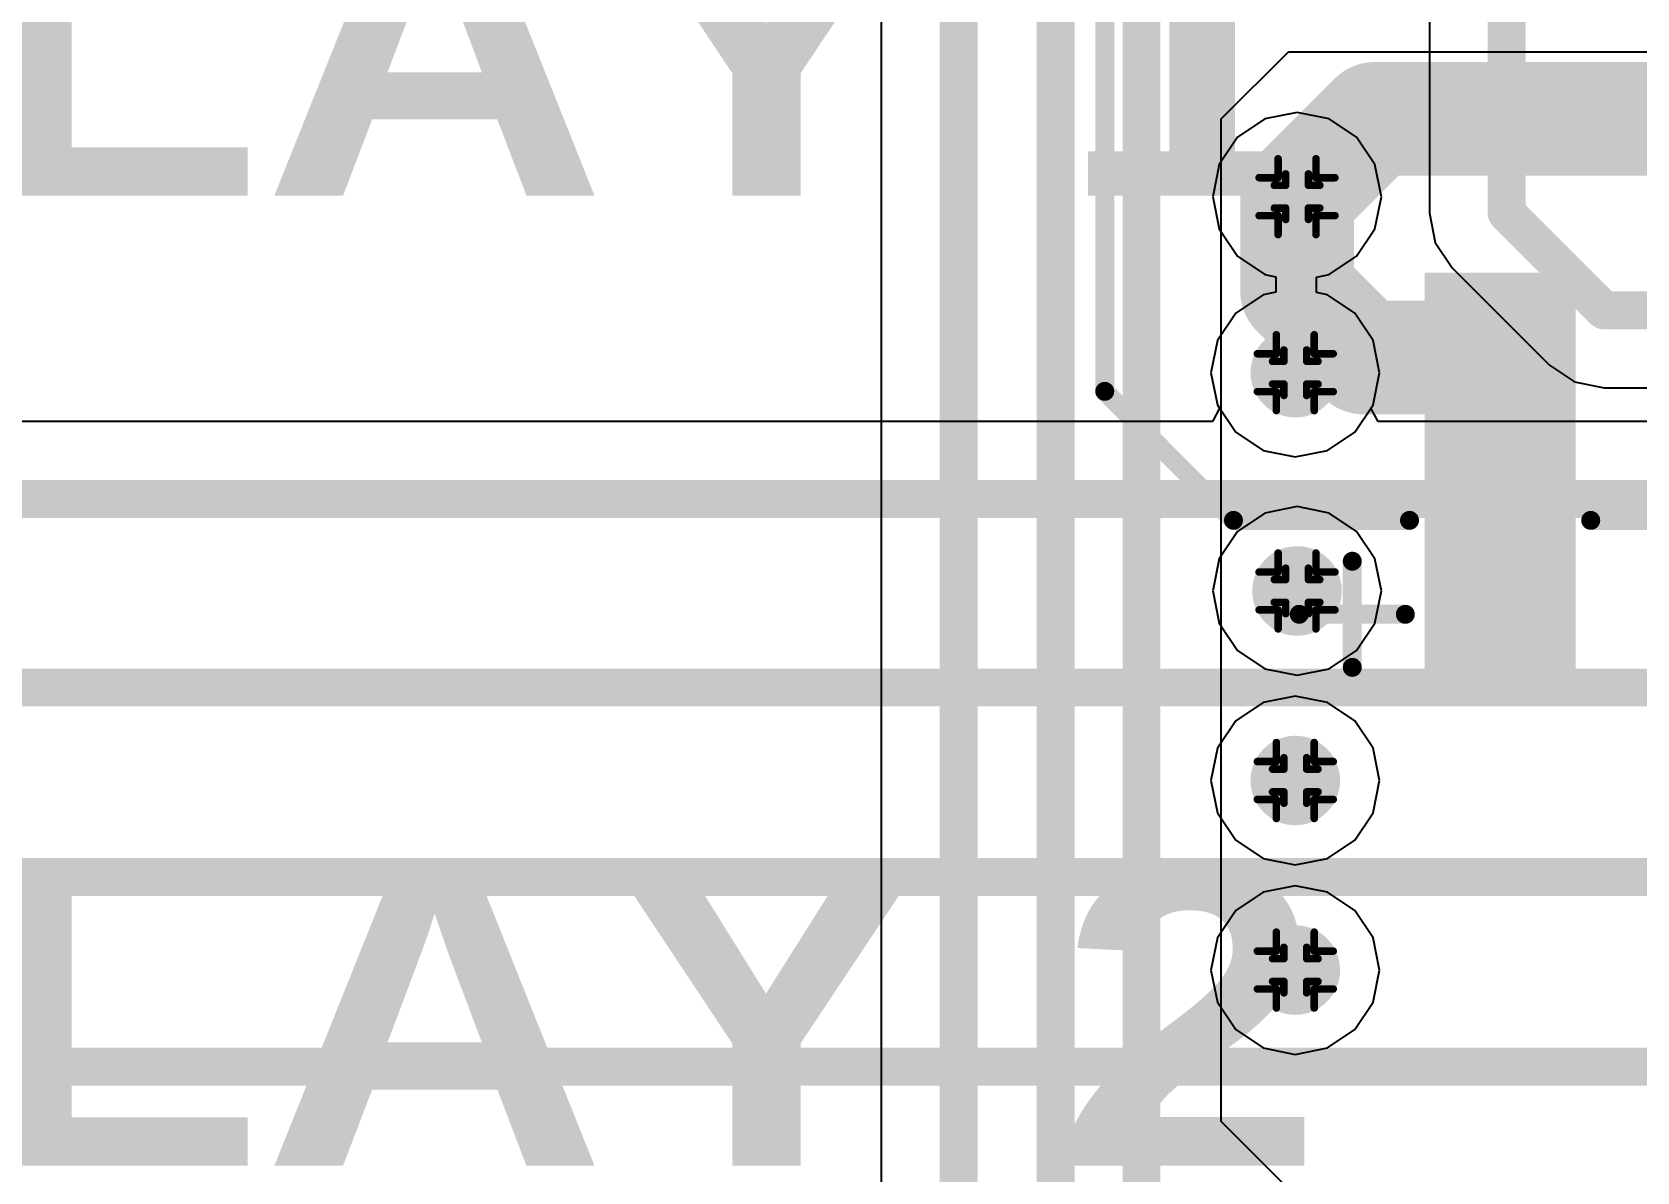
# Model space of a CAD drawing. Header units: inches. Extents: x 0 to 198, y 0 to 199.
# Drawn here: x 2.5763 to 2.9997, y 2.3548 to 2.6554 of the extents above; entities that cross this region are included whole.
import ezdxf

# ---------------------------------------------------------------- set-up
doc = ezdxf.new("R2010")
doc.units = ezdxf.units.IN
doc.header["$MEASUREMENT"] = 0
for name, color, linetype in [('Bottom Layer', 5, 'Continuous'), ('Drill Drawing', 1, 'Continuous'), ('Layer 1', 16, 'Continuous'), ('Layer 2', 76, 'Continuous'), ('Top Layer', 1, 'Continuous'), ('Top Overlay', 2, 'Continuous'), ('Top Paste', 8, 'Continuous'), ('Top Solder', 216, 'Continuous'), ('Via Holes', 16, 'Continuous')]:
    doc.layers.add(name, color=color, linetype=linetype)
doc.styles.add('Arial Black_Bold', font='', dxfattribs={"height": 0.2})
doc.styles.get('Arial Black_Bold').set_extended_font_data('Arial Black', bold=True)

# ---------------------------------------------------------------- blocks, each defined once
blk = doc.blocks.new('RVT1E470M0505_346')
at = {"layer": 'Top Layer'}
for points in [[(-0.14763, 0.01791), (-0.04133, 0.01791), (-0.04133, -0.01791), (-0.14763, -0.01791)], [(0.04133, 0.01791), (0.14763, 0.01791), (0.14763, -0.01791), (0.04133, -0.01791)]]:
    blk.add_hatch(color=1, dxfattribs=at).paths.add_polyline_path(points)
at = {"layer": 'Top Paste'}
for points in [[(-0.14763, 0.01791), (-0.04133, 0.01791), (-0.04133, -0.01791), (-0.14763, -0.01791)], [(0.04133, 0.01791), (0.14763, 0.01791), (0.14763, -0.01791), (0.04133, -0.01791)]]:
    blk.add_hatch(color=8, dxfattribs=at).paths.add_polyline_path(points)
at = {"layer": 'Top Solder'}
for points in [[(-0.14963, 0.01991), (-0.03933, 0.01991), (-0.03933, -0.01991), (-0.14963, -0.01991)], [(0.03933, 0.01991), (0.14963, 0.01991), (0.14963, -0.01991), (0.03933, -0.01991)]]:
    blk.add_hatch(color=216, dxfattribs=at).paths.add_polyline_path(points)
at = {"layer": 'Top Overlay'}
for points in [[(-0.07067, 0.1043, 0.005, 0.005, 0), (-0.1047, 0.07034, 0.005, 0.005, 0)], [(-0.07067, 0.1043, 0.005, 0.005, 0), (0.1047, 0.1043, 0.005, 0.005, 0)], [(0.1047, 0.1043, 0.005, 0.005, 0), (0.1047, 0.0239, 0.005, 0.005, 0)], [(-0.1047, 0.07034, 0.005, 0.005, 0), (-0.1047, 0.0239, 0.005, 0.005, 0)], [(-0.12948, 0.053, 0.005, 0.005, 0), (-0.12948, 0.025, 0.005, 0.005, 0)], [(-0.14348, 0.039, 0.005, 0.005, 0), (-0.11548, 0.039, 0.005, 0.005, 0)], [(-0.1047, -0.0239, 0.005, 0.005, 0), (-0.1047, -0.07034, 0.005, 0.005, 0)], [(0.1047, -0.0239, 0.005, 0.005, 0), (0.1047, -0.1043, 0.005, 0.005, 0)], [(-0.1047, -0.07034, 0.005, 0.005, 0), (-0.07067, -0.1043, 0.005, 0.005, 0)], [(-0.07067, -0.1043, 0.005, 0.005, 0), (0.1047, -0.1043, 0.005, 0.005, 0)]]:
    blk.add_lwpolyline(points, format="xyseb", dxfattribs=at)
for points in [[(-0.07192, 0.1043, 0.0025, 0.0025, 1), (-0.06942, 0.1043, 0.0025, 0.0025, 1)], [(-0.07192, 0.1043, 0.0025, 0.0025, 1), (-0.06942, 0.1043, 0.0025, 0.0025, 1)], [(0.10345, 0.1043, 0.0025, 0.0025, 1), (0.10595, 0.1043, 0.0025, 0.0025, 1)], [(0.10345, 0.1043, 0.0025, 0.0025, 1), (0.10595, 0.1043, 0.0025, 0.0025, 1)], [(-0.10595, 0.07034, 0.0025, 0.0025, 1), (-0.10345, 0.07034, 0.0025, 0.0025, 1)], [(-0.10595, 0.07034, 0.0025, 0.0025, 1), (-0.10345, 0.07034, 0.0025, 0.0025, 1)], [(-0.13073, 0.053, 0.0025, 0.0025, 1), (-0.12823, 0.053, 0.0025, 0.0025, 1)], [(-0.14473, 0.039, 0.0025, 0.0025, 1), (-0.14223, 0.039, 0.0025, 0.0025, 1)], [(-0.11673, 0.039, 0.0025, 0.0025, 1), (-0.11423, 0.039, 0.0025, 0.0025, 1)], [(-0.13073, 0.025, 0.0025, 0.0025, 1), (-0.12823, 0.025, 0.0025, 0.0025, 1)], [(-0.10595, 0.0239, 0.0025, 0.0025, 1), (-0.10345, 0.0239, 0.0025, 0.0025, 1)], [(0.10345, 0.0239, 0.0025, 0.0025, 1), (0.10595, 0.0239, 0.0025, 0.0025, 1)], [(-0.10595, -0.0239, 0.0025, 0.0025, 1), (-0.10345, -0.0239, 0.0025, 0.0025, 1)], [(0.10345, -0.0239, 0.0025, 0.0025, 1), (0.10595, -0.0239, 0.0025, 0.0025, 1)], [(-0.10595, -0.07034, 0.0025, 0.0025, 1), (-0.10345, -0.07034, 0.0025, 0.0025, 1)], [(-0.10595, -0.07034, 0.0025, 0.0025, 1), (-0.10345, -0.07034, 0.0025, 0.0025, 1)], [(-0.07192, -0.1043, 0.0025, 0.0025, 1), (-0.06942, -0.1043, 0.0025, 0.0025, 1)], [(-0.07192, -0.1043, 0.0025, 0.0025, 1), (-0.06942, -0.1043, 0.0025, 0.0025, 1)], [(0.10345, -0.1043, 0.0025, 0.0025, 1), (0.10595, -0.1043, 0.0025, 0.0025, 1)], [(0.10345, -0.1043, 0.0025, 0.0025, 1), (0.10595, -0.1043, 0.0025, 0.0025, 1)]]:
    blk.add_lwpolyline(points, format="xyseb", close=True, dxfattribs=at)

msp = doc.modelspace()

# ---------------------------------------------------------------- hatches: boundary and pattern name
at = {"layer": 'Bottom Layer'}
h = msp.add_hatch(color=5, dxfattribs=at)
edge = h.paths.add_edge_path()
edge.add_arc((2.91, 2.612), 0.01181, 0, 360)
h = msp.add_hatch(color=5, dxfattribs=at)
edge = h.paths.add_edge_path()
edge.add_arc((2.90954, 2.56557), 0.01181, 0, 360)
h = msp.add_hatch(color=5, dxfattribs=at)
edge = h.paths.add_edge_path()
edge.add_arc((2.91, 2.508), 0.01181, 0, 360)
h = msp.add_hatch(color=5, dxfattribs=at)
edge = h.paths.add_edge_path()
edge.add_arc((2.90954, 2.458), 0.01181, 0, 360)
h = msp.add_hatch(color=5, dxfattribs=at)
edge = h.paths.add_edge_path()
edge.add_arc((2.90954, 2.408), 0.01181, 0, 360)
at = {"layer": 'Layer 1'}
h = msp.add_hatch(color=16, dxfattribs=at)
edge = h.paths.add_edge_path()
edge.add_arc((2.91, 2.612), 0.01181, 0, 360)
h = msp.add_hatch(color=16, dxfattribs=at)
edge = h.paths.add_edge_path()
edge.add_arc((2.90954, 2.56557), 0.01181, 0, 360)
h = msp.add_hatch(color=16, dxfattribs=at)
edge = h.paths.add_edge_path()
edge.add_arc((2.91, 2.508), 0.01181, 0, 360)
h = msp.add_hatch(color=16, dxfattribs=at)
edge = h.paths.add_edge_path()
edge.add_arc((2.90954, 2.458), 0.01181, 0, 360)
h = msp.add_hatch(color=16, dxfattribs=at)
edge = h.paths.add_edge_path()
edge.add_arc((2.90954, 2.408), 0.01181, 0, 360)
at = {"layer": 'Layer 2'}
h = msp.add_hatch(color=76, dxfattribs=at)
edge = h.paths.add_edge_path()
edge.add_arc((2.91, 2.612), 0.01181, 0, 360)
h = msp.add_hatch(color=76, dxfattribs=at)
edge = h.paths.add_edge_path()
edge.add_arc((2.90954, 2.56557), 0.01181, 0, 360)
h = msp.add_hatch(color=76, dxfattribs=at)
edge = h.paths.add_edge_path()
edge.add_arc((2.91, 2.508), 0.01181, 0, 360)
h = msp.add_hatch(color=76, dxfattribs=at)
edge = h.paths.add_edge_path()
edge.add_arc((2.90954, 2.458), 0.01181, 0, 360)
h = msp.add_hatch(color=76, dxfattribs=at)
edge = h.paths.add_edge_path()
edge.add_arc((2.90954, 2.408), 0.01181, 0, 360)
at = {"layer": 'Top Layer'}
h = msp.add_hatch(color=1, dxfattribs=at)
edge = h.paths.add_edge_path()
edge.add_arc((2.91, 2.612), 0.01181, 0, 360)
h = msp.add_hatch(color=1, dxfattribs=at)
edge = h.paths.add_edge_path()
edge.add_arc((2.90954, 2.56557), 0.01181, 0, 360)
h = msp.add_hatch(color=1, dxfattribs=at)
edge = h.paths.add_edge_path()
edge.add_arc((2.91, 2.508), 0.01181, 0, 360)
h = msp.add_hatch(color=1, dxfattribs=at)
edge = h.paths.add_edge_path()
edge.add_arc((2.90954, 2.458), 0.01181, 0, 360)
h = msp.add_hatch(color=1, dxfattribs=at)
edge = h.paths.add_edge_path()
edge.add_arc((2.90954, 2.408), 0.01181, 0, 360)
at = {"layer": 'Via Holes'}
h = msp.add_hatch(color=7, dxfattribs=at)
edge = h.paths.add_edge_path()
edge.add_arc((2.91, 2.612), 0.00591, 0, 360)
h = msp.add_hatch(color=7, dxfattribs=at)
edge = h.paths.add_edge_path()
edge.add_arc((2.90954, 2.56557), 0.00591, 0, 360)
h = msp.add_hatch(color=7, dxfattribs=at)
edge = h.paths.add_edge_path()
edge.add_arc((2.91, 2.508), 0.00591, 0, 360)
h = msp.add_hatch(color=7, dxfattribs=at)
edge = h.paths.add_edge_path()
edge.add_arc((2.90954, 2.458), 0.00591, 0, 360)
h = msp.add_hatch(color=7, dxfattribs=at)
edge = h.paths.add_edge_path()
edge.add_arc((2.90954, 2.408), 0.00591, 0, 360)

# ---------------------------------------------------------------- linework, layer by layer
at = {"layer": 'Bottom Layer'}
for p, q in [((2.94492, 3.7371), (2.94492, 2.60769)), ((2.91, 2.63424), (2.90149, 2.63255)), ((2.91851, 2.63255), (2.91, 2.63424)), ((2.90149, 2.63255), (2.89428, 2.62772)), ((2.92572, 2.62772), (2.91851, 2.63255)), ((2.89428, 2.62772), (2.88945, 2.62051)), ((2.93055, 2.62051), (2.92572, 2.62772)), ((2.88945, 2.62051), (2.88776, 2.612)), ((2.93224, 2.612), (2.93055, 2.62051)), ((2.88776, 2.612), (2.88945, 2.60349)), ((2.93055, 2.60349), (2.93224, 2.612)), ((2.94492, 2.60769), (2.94647, 2.59989)), ((2.88945, 2.60349), (2.89428, 2.59628)), ((2.92572, 2.59628), (2.93055, 2.60349)), ((2.94647, 2.59989), (2.95089, 2.59327)), ((2.89428, 2.59628), (2.90149, 2.59145)), ((2.91851, 2.59145), (2.92572, 2.59628)), ((2.90149, 2.59145), (2.90442, 2.59087)), ((2.91512, 2.59078), (2.91851, 2.59145)), ((2.95089, 2.59327), (2.97658, 2.56758)), ((2.90442, 2.58679), (2.90103, 2.58612)), ((2.90442, 2.59087), (2.90442, 2.58679)), ((2.91512, 2.5867), (2.91512, 2.59078)), ((2.91805, 2.58612), (2.91512, 2.5867)), ((2.90103, 2.58612), (2.89381, 2.5813)), ((2.92526, 2.5813), (2.91805, 2.58612)), ((2.89381, 2.5813), (2.88899, 2.57408)), ((2.93008, 2.57408), (2.92526, 2.5813)), ((2.88899, 2.57408), (2.8873, 2.56557)), ((2.93178, 2.56557), (2.93008, 2.57408)), ((2.8873, 2.56557), (2.88899, 2.55706)), ((2.93008, 2.55706), (2.93178, 2.56557)), ((2.97658, 2.56758), (2.97658, 2.56758)), ((2.97658, 2.56758), (2.9832, 2.56316)), ((2.9832, 2.56316), (2.991, 2.56161)), ((2.991, 2.56161), (2.991, 2.56161)), ((2.991, 2.56161), (3.6635, 2.56161)), ((2.88899, 2.55706), (2.88957, 2.5562)), ((2.9295, 2.5562), (2.93008, 2.55706)), ((2.88957, 2.5562), (2.88769, 2.55267)), ((2.93139, 2.55267), (2.9295, 2.5562)), ((2.88769, 2.55267), (2.45198, 2.55267)), ((3.1951, 2.55267), (2.93139, 2.55267))]:
    msp.add_line(p, q, dxfattribs=at)
for points in [[(2.96531, 2.60769, 0.01, 0.01, 0), (2.96531, 3.74584, 0.01, 0.01, 0)], [(2.96531, 2.60769, 0.01, 0.01, 0), (2.991, 2.582, 0.01, 0.01, 0)], [(2.991, 2.582, 0.01, 0.01, 0), (3.691, 2.582, 0.01, 0.01, 0)], [(2.44353, 2.53228, 0.01, 0.01, 0), (3.20384, 2.53228, 0.01, 0.01, 0)], [(2.40959, 2.48253, 0.01, 0.01, 0), (3.20409, 2.48253, 0.01, 0.01, 0)], [(2.38633, 2.43253, 0.01, 0.01, 0), (3.20409, 2.43253, 0.01, 0.01, 0)], [(2.35498, 2.38253, 0.01, 0.01, 0), (3.20409, 2.38253, 0.01, 0.01, 0)]]:
    msp.add_lwpolyline(points, format="xyseb", dxfattribs=at)
for points in [[(2.96281, 2.60769, 0.005, 0.005, 1), (2.96781, 2.60769, 0.005, 0.005, 1)], [(2.96281, 2.60769, 0.005, 0.005, 1), (2.96781, 2.60769, 0.005, 0.005, 1)], [(2.9885, 2.582, 0.005, 0.005, 1), (2.9935, 2.582, 0.005, 0.005, 1)], [(2.9885, 2.582, 0.005, 0.005, 1), (2.9935, 2.582, 0.005, 0.005, 1)]]:
    msp.add_lwpolyline(points, format="xyseb", close=True, dxfattribs=at)
at = {"layer": 'Drill Drawing'}
for points in [[(2.905, 2.617, 0.002, 0.002, 0), (2.905, 2.622, 0.002, 0.002, 0)], [(2.905, 2.622, 0.002, 0.002, 0), (2.915, 2.622, 0.002, 0.002, 0)], [(2.915, 2.617, 0.002, 0.002, 0), (2.915, 2.622, 0.002, 0.002, 0)], [(2.9, 2.607, 0.002, 0.002, 0), (2.9, 2.617, 0.002, 0.002, 0)], [(2.9, 2.617, 0.002, 0.002, 0), (2.905, 2.617, 0.002, 0.002, 0)], [(2.907, 2.615, 0.002, 0.002, 0), (2.907, 2.618, 0.002, 0.002, 0)], [(2.907, 2.618, 0.002, 0.002, 0), (2.913, 2.618, 0.002, 0.002, 0)], [(2.913, 2.615, 0.002, 0.002, 0), (2.913, 2.618, 0.002, 0.002, 0)], [(2.915, 2.617, 0.002, 0.002, 0), (2.92, 2.617, 0.002, 0.002, 0)], [(2.92, 2.607, 0.002, 0.002, 0), (2.92, 2.617, 0.002, 0.002, 0)], [(2.904, 2.609, 0.002, 0.002, 0), (2.904, 2.615, 0.002, 0.002, 0)], [(2.904, 2.615, 0.002, 0.002, 0), (2.907, 2.615, 0.002, 0.002, 0)], [(2.913, 2.615, 0.002, 0.002, 0), (2.916, 2.615, 0.002, 0.002, 0)], [(2.916, 2.609, 0.002, 0.002, 0), (2.916, 2.615, 0.002, 0.002, 0)], [(2.9, 2.607, 0.002, 0.002, 0), (2.905, 2.607, 0.002, 0.002, 0)], [(2.904, 2.609, 0.002, 0.002, 0), (2.907, 2.609, 0.002, 0.002, 0)], [(2.905, 2.602, 0.002, 0.002, 0), (2.905, 2.607, 0.002, 0.002, 0)], [(2.907, 2.606, 0.002, 0.002, 0), (2.907, 2.609, 0.002, 0.002, 0)], [(2.913, 2.609, 0.002, 0.002, 0), (2.916, 2.609, 0.002, 0.002, 0)], [(2.913, 2.606, 0.002, 0.002, 0), (2.913, 2.609, 0.002, 0.002, 0)], [(2.915, 2.607, 0.002, 0.002, 0), (2.92, 2.607, 0.002, 0.002, 0)], [(2.915, 2.602, 0.002, 0.002, 0), (2.915, 2.607, 0.002, 0.002, 0)], [(2.907, 2.606, 0.002, 0.002, 0), (2.913, 2.606, 0.002, 0.002, 0)], [(2.905, 2.602, 0.002, 0.002, 0), (2.915, 2.602, 0.002, 0.002, 0)], [(2.90454, 2.57057, 0.002, 0.002, 0), (2.90454, 2.57557, 0.002, 0.002, 0)], [(2.90454, 2.57557, 0.002, 0.002, 0), (2.91454, 2.57557, 0.002, 0.002, 0)], [(2.91454, 2.57057, 0.002, 0.002, 0), (2.91454, 2.57557, 0.002, 0.002, 0)], [(2.89954, 2.56057, 0.002, 0.002, 0), (2.89954, 2.57057, 0.002, 0.002, 0)], [(2.89954, 2.57057, 0.002, 0.002, 0), (2.90454, 2.57057, 0.002, 0.002, 0)], [(2.90654, 2.56857, 0.002, 0.002, 0), (2.90654, 2.57157, 0.002, 0.002, 0)], [(2.90654, 2.57157, 0.002, 0.002, 0), (2.91254, 2.57157, 0.002, 0.002, 0)], [(2.91254, 2.56857, 0.002, 0.002, 0), (2.91254, 2.57157, 0.002, 0.002, 0)], [(2.91454, 2.57057, 0.002, 0.002, 0), (2.91954, 2.57057, 0.002, 0.002, 0)], [(2.91954, 2.56057, 0.002, 0.002, 0), (2.91954, 2.57057, 0.002, 0.002, 0)], [(2.90354, 2.56257, 0.002, 0.002, 0), (2.90354, 2.56857, 0.002, 0.002, 0)], [(2.90354, 2.56857, 0.002, 0.002, 0), (2.90654, 2.56857, 0.002, 0.002, 0)], [(2.91254, 2.56857, 0.002, 0.002, 0), (2.91554, 2.56857, 0.002, 0.002, 0)], [(2.91554, 2.56257, 0.002, 0.002, 0), (2.91554, 2.56857, 0.002, 0.002, 0)], [(2.89954, 2.56057, 0.002, 0.002, 0), (2.90454, 2.56057, 0.002, 0.002, 0)], [(2.90354, 2.56257, 0.002, 0.002, 0), (2.90654, 2.56257, 0.002, 0.002, 0)], [(2.90454, 2.55557, 0.002, 0.002, 0), (2.90454, 2.56057, 0.002, 0.002, 0)], [(2.90654, 2.55957, 0.002, 0.002, 0), (2.90654, 2.56257, 0.002, 0.002, 0)], [(2.91254, 2.56257, 0.002, 0.002, 0), (2.91554, 2.56257, 0.002, 0.002, 0)], [(2.91254, 2.55957, 0.002, 0.002, 0), (2.91254, 2.56257, 0.002, 0.002, 0)], [(2.91454, 2.56057, 0.002, 0.002, 0), (2.91954, 2.56057, 0.002, 0.002, 0)], [(2.91454, 2.55557, 0.002, 0.002, 0), (2.91454, 2.56057, 0.002, 0.002, 0)], [(2.90654, 2.55957, 0.002, 0.002, 0), (2.91254, 2.55957, 0.002, 0.002, 0)], [(2.90454, 2.55557, 0.002, 0.002, 0), (2.91454, 2.55557, 0.002, 0.002, 0)], [(2.905, 2.513, 0.002, 0.002, 0), (2.905, 2.518, 0.002, 0.002, 0)], [(2.905, 2.518, 0.002, 0.002, 0), (2.915, 2.518, 0.002, 0.002, 0)], [(2.915, 2.513, 0.002, 0.002, 0), (2.915, 2.518, 0.002, 0.002, 0)], [(2.907, 2.511, 0.002, 0.002, 0), (2.907, 2.514, 0.002, 0.002, 0)], [(2.907, 2.514, 0.002, 0.002, 0), (2.913, 2.514, 0.002, 0.002, 0)], [(2.913, 2.511, 0.002, 0.002, 0), (2.913, 2.514, 0.002, 0.002, 0)], [(2.9, 2.503, 0.002, 0.002, 0), (2.9, 2.513, 0.002, 0.002, 0)], [(2.9, 2.513, 0.002, 0.002, 0), (2.905, 2.513, 0.002, 0.002, 0)], [(2.904, 2.505, 0.002, 0.002, 0), (2.904, 2.511, 0.002, 0.002, 0)], [(2.904, 2.511, 0.002, 0.002, 0), (2.907, 2.511, 0.002, 0.002, 0)], [(2.913, 2.511, 0.002, 0.002, 0), (2.916, 2.511, 0.002, 0.002, 0)], [(2.915, 2.513, 0.002, 0.002, 0), (2.92, 2.513, 0.002, 0.002, 0)], [(2.916, 2.505, 0.002, 0.002, 0), (2.916, 2.511, 0.002, 0.002, 0)], [(2.92, 2.503, 0.002, 0.002, 0), (2.92, 2.513, 0.002, 0.002, 0)], [(2.9, 2.503, 0.002, 0.002, 0), (2.905, 2.503, 0.002, 0.002, 0)], [(2.904, 2.505, 0.002, 0.002, 0), (2.907, 2.505, 0.002, 0.002, 0)], [(2.905, 2.498, 0.002, 0.002, 0), (2.905, 2.503, 0.002, 0.002, 0)], [(2.907, 2.502, 0.002, 0.002, 0), (2.907, 2.505, 0.002, 0.002, 0)], [(2.907, 2.502, 0.002, 0.002, 0), (2.913, 2.502, 0.002, 0.002, 0)], [(2.913, 2.505, 0.002, 0.002, 0), (2.916, 2.505, 0.002, 0.002, 0)], [(2.913, 2.502, 0.002, 0.002, 0), (2.913, 2.505, 0.002, 0.002, 0)], [(2.915, 2.503, 0.002, 0.002, 0), (2.92, 2.503, 0.002, 0.002, 0)], [(2.915, 2.498, 0.002, 0.002, 0), (2.915, 2.503, 0.002, 0.002, 0)], [(2.905, 2.498, 0.002, 0.002, 0), (2.915, 2.498, 0.002, 0.002, 0)], [(2.90454, 2.463, 0.002, 0.002, 0), (2.90454, 2.468, 0.002, 0.002, 0)], [(2.90454, 2.468, 0.002, 0.002, 0), (2.91454, 2.468, 0.002, 0.002, 0)], [(2.91454, 2.463, 0.002, 0.002, 0), (2.91454, 2.468, 0.002, 0.002, 0)], [(2.89954, 2.453, 0.002, 0.002, 0), (2.89954, 2.463, 0.002, 0.002, 0)], [(2.89954, 2.463, 0.002, 0.002, 0), (2.90454, 2.463, 0.002, 0.002, 0)], [(2.90654, 2.461, 0.002, 0.002, 0), (2.90654, 2.464, 0.002, 0.002, 0)], [(2.90654, 2.464, 0.002, 0.002, 0), (2.91254, 2.464, 0.002, 0.002, 0)], [(2.91254, 2.461, 0.002, 0.002, 0), (2.91254, 2.464, 0.002, 0.002, 0)], [(2.91454, 2.463, 0.002, 0.002, 0), (2.91954, 2.463, 0.002, 0.002, 0)], [(2.91954, 2.453, 0.002, 0.002, 0), (2.91954, 2.463, 0.002, 0.002, 0)], [(2.90354, 2.455, 0.002, 0.002, 0), (2.90354, 2.461, 0.002, 0.002, 0)], [(2.90354, 2.461, 0.002, 0.002, 0), (2.90654, 2.461, 0.002, 0.002, 0)], [(2.91254, 2.461, 0.002, 0.002, 0), (2.91554, 2.461, 0.002, 0.002, 0)], [(2.91554, 2.455, 0.002, 0.002, 0), (2.91554, 2.461, 0.002, 0.002, 0)], [(2.90354, 2.455, 0.002, 0.002, 0), (2.90654, 2.455, 0.002, 0.002, 0)], [(2.90654, 2.452, 0.002, 0.002, 0), (2.90654, 2.455, 0.002, 0.002, 0)], [(2.91254, 2.455, 0.002, 0.002, 0), (2.91554, 2.455, 0.002, 0.002, 0)], [(2.91254, 2.452, 0.002, 0.002, 0), (2.91254, 2.455, 0.002, 0.002, 0)], [(2.89954, 2.453, 0.002, 0.002, 0), (2.90454, 2.453, 0.002, 0.002, 0)], [(2.90454, 2.448, 0.002, 0.002, 0), (2.90454, 2.453, 0.002, 0.002, 0)], [(2.90654, 2.452, 0.002, 0.002, 0), (2.91254, 2.452, 0.002, 0.002, 0)], [(2.91454, 2.453, 0.002, 0.002, 0), (2.91954, 2.453, 0.002, 0.002, 0)], [(2.91454, 2.448, 0.002, 0.002, 0), (2.91454, 2.453, 0.002, 0.002, 0)], [(2.90454, 2.448, 0.002, 0.002, 0), (2.91454, 2.448, 0.002, 0.002, 0)], [(2.90454, 2.413, 0.002, 0.002, 0), (2.90454, 2.418, 0.002, 0.002, 0)], [(2.90454, 2.418, 0.002, 0.002, 0), (2.91454, 2.418, 0.002, 0.002, 0)], [(2.91454, 2.413, 0.002, 0.002, 0), (2.91454, 2.418, 0.002, 0.002, 0)], [(2.89954, 2.403, 0.002, 0.002, 0), (2.89954, 2.413, 0.002, 0.002, 0)], [(2.89954, 2.413, 0.002, 0.002, 0), (2.90454, 2.413, 0.002, 0.002, 0)], [(2.90654, 2.411, 0.002, 0.002, 0), (2.90654, 2.414, 0.002, 0.002, 0)], [(2.90654, 2.414, 0.002, 0.002, 0), (2.91254, 2.414, 0.002, 0.002, 0)], [(2.91254, 2.411, 0.002, 0.002, 0), (2.91254, 2.414, 0.002, 0.002, 0)], [(2.91454, 2.413, 0.002, 0.002, 0), (2.91954, 2.413, 0.002, 0.002, 0)], [(2.91954, 2.403, 0.002, 0.002, 0), (2.91954, 2.413, 0.002, 0.002, 0)], [(2.90354, 2.405, 0.002, 0.002, 0), (2.90354, 2.411, 0.002, 0.002, 0)], [(2.90354, 2.411, 0.002, 0.002, 0), (2.90654, 2.411, 0.002, 0.002, 0)], [(2.91254, 2.411, 0.002, 0.002, 0), (2.91554, 2.411, 0.002, 0.002, 0)], [(2.91554, 2.405, 0.002, 0.002, 0), (2.91554, 2.411, 0.002, 0.002, 0)], [(2.90354, 2.405, 0.002, 0.002, 0), (2.90654, 2.405, 0.002, 0.002, 0)], [(2.90654, 2.402, 0.002, 0.002, 0), (2.90654, 2.405, 0.002, 0.002, 0)], [(2.91254, 2.405, 0.002, 0.002, 0), (2.91554, 2.405, 0.002, 0.002, 0)], [(2.91254, 2.402, 0.002, 0.002, 0), (2.91254, 2.405, 0.002, 0.002, 0)], [(2.89954, 2.403, 0.002, 0.002, 0), (2.90454, 2.403, 0.002, 0.002, 0)], [(2.90454, 2.398, 0.002, 0.002, 0), (2.90454, 2.403, 0.002, 0.002, 0)], [(2.90654, 2.402, 0.002, 0.002, 0), (2.91254, 2.402, 0.002, 0.002, 0)], [(2.91454, 2.403, 0.002, 0.002, 0), (2.91954, 2.403, 0.002, 0.002, 0)], [(2.91454, 2.398, 0.002, 0.002, 0), (2.91454, 2.403, 0.002, 0.002, 0)], [(2.90454, 2.398, 0.002, 0.002, 0), (2.91454, 2.398, 0.002, 0.002, 0)]]:
    msp.add_lwpolyline(points, format="xyseb", dxfattribs=at)
for points in [[(2.9045, 2.622, 0.001, 0.001, 1), (2.9055, 2.622, 0.001, 0.001, 1)], [(2.9045, 2.622, 0.001, 0.001, 1), (2.9055, 2.622, 0.001, 0.001, 1)], [(2.9145, 2.622, 0.001, 0.001, 1), (2.9155, 2.622, 0.001, 0.001, 1)], [(2.9145, 2.622, 0.001, 0.001, 1), (2.9155, 2.622, 0.001, 0.001, 1)], [(2.8995, 2.617, 0.001, 0.001, 1), (2.9005, 2.617, 0.001, 0.001, 1)], [(2.8995, 2.617, 0.001, 0.001, 1), (2.9005, 2.617, 0.001, 0.001, 1)], [(2.9045, 2.617, 0.001, 0.001, 1), (2.9055, 2.617, 0.001, 0.001, 1)], [(2.9045, 2.617, 0.001, 0.001, 1), (2.9055, 2.617, 0.001, 0.001, 1)], [(2.9065, 2.618, 0.001, 0.001, 1), (2.9075, 2.618, 0.001, 0.001, 1)], [(2.9065, 2.618, 0.001, 0.001, 1), (2.9075, 2.618, 0.001, 0.001, 1)], [(2.9125, 2.618, 0.001, 0.001, 1), (2.9135, 2.618, 0.001, 0.001, 1)], [(2.9125, 2.618, 0.001, 0.001, 1), (2.9135, 2.618, 0.001, 0.001, 1)], [(2.9145, 2.617, 0.001, 0.001, 1), (2.9155, 2.617, 0.001, 0.001, 1)], [(2.9145, 2.617, 0.001, 0.001, 1), (2.9155, 2.617, 0.001, 0.001, 1)], [(2.9195, 2.617, 0.001, 0.001, 1), (2.9205, 2.617, 0.001, 0.001, 1)], [(2.9195, 2.617, 0.001, 0.001, 1), (2.9205, 2.617, 0.001, 0.001, 1)], [(2.9035, 2.615, 0.001, 0.001, 1), (2.9045, 2.615, 0.001, 0.001, 1)], [(2.9035, 2.615, 0.001, 0.001, 1), (2.9045, 2.615, 0.001, 0.001, 1)], [(2.9065, 2.615, 0.001, 0.001, 1), (2.9075, 2.615, 0.001, 0.001, 1)], [(2.9065, 2.615, 0.001, 0.001, 1), (2.9075, 2.615, 0.001, 0.001, 1)], [(2.9125, 2.615, 0.001, 0.001, 1), (2.9135, 2.615, 0.001, 0.001, 1)], [(2.9125, 2.615, 0.001, 0.001, 1), (2.9135, 2.615, 0.001, 0.001, 1)], [(2.9155, 2.615, 0.001, 0.001, 1), (2.9165, 2.615, 0.001, 0.001, 1)], [(2.9155, 2.615, 0.001, 0.001, 1), (2.9165, 2.615, 0.001, 0.001, 1)], [(2.8995, 2.607, 0.001, 0.001, 1), (2.9005, 2.607, 0.001, 0.001, 1)], [(2.8995, 2.607, 0.001, 0.001, 1), (2.9005, 2.607, 0.001, 0.001, 1)], [(2.9035, 2.609, 0.001, 0.001, 1), (2.9045, 2.609, 0.001, 0.001, 1)], [(2.9035, 2.609, 0.001, 0.001, 1), (2.9045, 2.609, 0.001, 0.001, 1)], [(2.9045, 2.607, 0.001, 0.001, 1), (2.9055, 2.607, 0.001, 0.001, 1)], [(2.9045, 2.607, 0.001, 0.001, 1), (2.9055, 2.607, 0.001, 0.001, 1)], [(2.9065, 2.609, 0.001, 0.001, 1), (2.9075, 2.609, 0.001, 0.001, 1)], [(2.9065, 2.609, 0.001, 0.001, 1), (2.9075, 2.609, 0.001, 0.001, 1)], [(2.9125, 2.609, 0.001, 0.001, 1), (2.9135, 2.609, 0.001, 0.001, 1)], [(2.9125, 2.609, 0.001, 0.001, 1), (2.9135, 2.609, 0.001, 0.001, 1)], [(2.9145, 2.607, 0.001, 0.001, 1), (2.9155, 2.607, 0.001, 0.001, 1)], [(2.9145, 2.607, 0.001, 0.001, 1), (2.9155, 2.607, 0.001, 0.001, 1)], [(2.9155, 2.609, 0.001, 0.001, 1), (2.9165, 2.609, 0.001, 0.001, 1)], [(2.9155, 2.609, 0.001, 0.001, 1), (2.9165, 2.609, 0.001, 0.001, 1)], [(2.9195, 2.607, 0.001, 0.001, 1), (2.9205, 2.607, 0.001, 0.001, 1)], [(2.9195, 2.607, 0.001, 0.001, 1), (2.9205, 2.607, 0.001, 0.001, 1)], [(2.9065, 2.606, 0.001, 0.001, 1), (2.9075, 2.606, 0.001, 0.001, 1)], [(2.9065, 2.606, 0.001, 0.001, 1), (2.9075, 2.606, 0.001, 0.001, 1)], [(2.9125, 2.606, 0.001, 0.001, 1), (2.9135, 2.606, 0.001, 0.001, 1)], [(2.9125, 2.606, 0.001, 0.001, 1), (2.9135, 2.606, 0.001, 0.001, 1)], [(2.9045, 2.602, 0.001, 0.001, 1), (2.9055, 2.602, 0.001, 0.001, 1)], [(2.9045, 2.602, 0.001, 0.001, 1), (2.9055, 2.602, 0.001, 0.001, 1)], [(2.9145, 2.602, 0.001, 0.001, 1), (2.9155, 2.602, 0.001, 0.001, 1)], [(2.9145, 2.602, 0.001, 0.001, 1), (2.9155, 2.602, 0.001, 0.001, 1)], [(2.90404, 2.57557, 0.001, 0.001, 1), (2.90504, 2.57557, 0.001, 0.001, 1)], [(2.90404, 2.57557, 0.001, 0.001, 1), (2.90504, 2.57557, 0.001, 0.001, 1)], [(2.91404, 2.57557, 0.001, 0.001, 1), (2.91504, 2.57557, 0.001, 0.001, 1)], [(2.91404, 2.57557, 0.001, 0.001, 1), (2.91504, 2.57557, 0.001, 0.001, 1)], [(2.89904, 2.57057, 0.001, 0.001, 1), (2.90004, 2.57057, 0.001, 0.001, 1)], [(2.89904, 2.57057, 0.001, 0.001, 1), (2.90004, 2.57057, 0.001, 0.001, 1)], [(2.90404, 2.57057, 0.001, 0.001, 1), (2.90504, 2.57057, 0.001, 0.001, 1)], [(2.90404, 2.57057, 0.001, 0.001, 1), (2.90504, 2.57057, 0.001, 0.001, 1)], [(2.90604, 2.57157, 0.001, 0.001, 1), (2.90704, 2.57157, 0.001, 0.001, 1)], [(2.90604, 2.57157, 0.001, 0.001, 1), (2.90704, 2.57157, 0.001, 0.001, 1)], [(2.91204, 2.57157, 0.001, 0.001, 1), (2.91304, 2.57157, 0.001, 0.001, 1)], [(2.91204, 2.57157, 0.001, 0.001, 1), (2.91304, 2.57157, 0.001, 0.001, 1)], [(2.91404, 2.57057, 0.001, 0.001, 1), (2.91504, 2.57057, 0.001, 0.001, 1)], [(2.91404, 2.57057, 0.001, 0.001, 1), (2.91504, 2.57057, 0.001, 0.001, 1)], [(2.91904, 2.57057, 0.001, 0.001, 1), (2.92004, 2.57057, 0.001, 0.001, 1)], [(2.91904, 2.57057, 0.001, 0.001, 1), (2.92004, 2.57057, 0.001, 0.001, 1)], [(2.90304, 2.56857, 0.001, 0.001, 1), (2.90404, 2.56857, 0.001, 0.001, 1)], [(2.90304, 2.56857, 0.001, 0.001, 1), (2.90404, 2.56857, 0.001, 0.001, 1)], [(2.90604, 2.56857, 0.001, 0.001, 1), (2.90704, 2.56857, 0.001, 0.001, 1)], [(2.90604, 2.56857, 0.001, 0.001, 1), (2.90704, 2.56857, 0.001, 0.001, 1)], [(2.91204, 2.56857, 0.001, 0.001, 1), (2.91304, 2.56857, 0.001, 0.001, 1)], [(2.91204, 2.56857, 0.001, 0.001, 1), (2.91304, 2.56857, 0.001, 0.001, 1)], [(2.91504, 2.56857, 0.001, 0.001, 1), (2.91604, 2.56857, 0.001, 0.001, 1)], [(2.91504, 2.56857, 0.001, 0.001, 1), (2.91604, 2.56857, 0.001, 0.001, 1)], [(2.89904, 2.56057, 0.001, 0.001, 1), (2.90004, 2.56057, 0.001, 0.001, 1)], [(2.89904, 2.56057, 0.001, 0.001, 1), (2.90004, 2.56057, 0.001, 0.001, 1)], [(2.90304, 2.56257, 0.001, 0.001, 1), (2.90404, 2.56257, 0.001, 0.001, 1)], [(2.90304, 2.56257, 0.001, 0.001, 1), (2.90404, 2.56257, 0.001, 0.001, 1)], [(2.90404, 2.56057, 0.001, 0.001, 1), (2.90504, 2.56057, 0.001, 0.001, 1)], [(2.90404, 2.56057, 0.001, 0.001, 1), (2.90504, 2.56057, 0.001, 0.001, 1)], [(2.90604, 2.56257, 0.001, 0.001, 1), (2.90704, 2.56257, 0.001, 0.001, 1)], [(2.90604, 2.56257, 0.001, 0.001, 1), (2.90704, 2.56257, 0.001, 0.001, 1)], [(2.91204, 2.56257, 0.001, 0.001, 1), (2.91304, 2.56257, 0.001, 0.001, 1)], [(2.91204, 2.56257, 0.001, 0.001, 1), (2.91304, 2.56257, 0.001, 0.001, 1)], [(2.91404, 2.56057, 0.001, 0.001, 1), (2.91504, 2.56057, 0.001, 0.001, 1)], [(2.91404, 2.56057, 0.001, 0.001, 1), (2.91504, 2.56057, 0.001, 0.001, 1)], [(2.91504, 2.56257, 0.001, 0.001, 1), (2.91604, 2.56257, 0.001, 0.001, 1)], [(2.91504, 2.56257, 0.001, 0.001, 1), (2.91604, 2.56257, 0.001, 0.001, 1)], [(2.91904, 2.56057, 0.001, 0.001, 1), (2.92004, 2.56057, 0.001, 0.001, 1)], [(2.91904, 2.56057, 0.001, 0.001, 1), (2.92004, 2.56057, 0.001, 0.001, 1)], [(2.90604, 2.55957, 0.001, 0.001, 1), (2.90704, 2.55957, 0.001, 0.001, 1)], [(2.90604, 2.55957, 0.001, 0.001, 1), (2.90704, 2.55957, 0.001, 0.001, 1)], [(2.91204, 2.55957, 0.001, 0.001, 1), (2.91304, 2.55957, 0.001, 0.001, 1)], [(2.91204, 2.55957, 0.001, 0.001, 1), (2.91304, 2.55957, 0.001, 0.001, 1)], [(2.90404, 2.55557, 0.001, 0.001, 1), (2.90504, 2.55557, 0.001, 0.001, 1)], [(2.90404, 2.55557, 0.001, 0.001, 1), (2.90504, 2.55557, 0.001, 0.001, 1)], [(2.91404, 2.55557, 0.001, 0.001, 1), (2.91504, 2.55557, 0.001, 0.001, 1)], [(2.91404, 2.55557, 0.001, 0.001, 1), (2.91504, 2.55557, 0.001, 0.001, 1)], [(2.9045, 2.518, 0.001, 0.001, 1), (2.9055, 2.518, 0.001, 0.001, 1)], [(2.9045, 2.518, 0.001, 0.001, 1), (2.9055, 2.518, 0.001, 0.001, 1)], [(2.9145, 2.518, 0.001, 0.001, 1), (2.9155, 2.518, 0.001, 0.001, 1)], [(2.9145, 2.518, 0.001, 0.001, 1), (2.9155, 2.518, 0.001, 0.001, 1)], [(2.9065, 2.514, 0.001, 0.001, 1), (2.9075, 2.514, 0.001, 0.001, 1)], [(2.9065, 2.514, 0.001, 0.001, 1), (2.9075, 2.514, 0.001, 0.001, 1)], [(2.9125, 2.514, 0.001, 0.001, 1), (2.9135, 2.514, 0.001, 0.001, 1)], [(2.9125, 2.514, 0.001, 0.001, 1), (2.9135, 2.514, 0.001, 0.001, 1)], [(2.8995, 2.513, 0.001, 0.001, 1), (2.9005, 2.513, 0.001, 0.001, 1)], [(2.8995, 2.513, 0.001, 0.001, 1), (2.9005, 2.513, 0.001, 0.001, 1)], [(2.9035, 2.511, 0.001, 0.001, 1), (2.9045, 2.511, 0.001, 0.001, 1)], [(2.9035, 2.511, 0.001, 0.001, 1), (2.9045, 2.511, 0.001, 0.001, 1)], [(2.9045, 2.513, 0.001, 0.001, 1), (2.9055, 2.513, 0.001, 0.001, 1)], [(2.9045, 2.513, 0.001, 0.001, 1), (2.9055, 2.513, 0.001, 0.001, 1)], [(2.9065, 2.511, 0.001, 0.001, 1), (2.9075, 2.511, 0.001, 0.001, 1)], [(2.9065, 2.511, 0.001, 0.001, 1), (2.9075, 2.511, 0.001, 0.001, 1)], [(2.9125, 2.511, 0.001, 0.001, 1), (2.9135, 2.511, 0.001, 0.001, 1)], [(2.9125, 2.511, 0.001, 0.001, 1), (2.9135, 2.511, 0.001, 0.001, 1)], [(2.9145, 2.513, 0.001, 0.001, 1), (2.9155, 2.513, 0.001, 0.001, 1)], [(2.9145, 2.513, 0.001, 0.001, 1), (2.9155, 2.513, 0.001, 0.001, 1)], [(2.9155, 2.511, 0.001, 0.001, 1), (2.9165, 2.511, 0.001, 0.001, 1)], [(2.9155, 2.511, 0.001, 0.001, 1), (2.9165, 2.511, 0.001, 0.001, 1)], [(2.9195, 2.513, 0.001, 0.001, 1), (2.9205, 2.513, 0.001, 0.001, 1)], [(2.9195, 2.513, 0.001, 0.001, 1), (2.9205, 2.513, 0.001, 0.001, 1)], [(2.8995, 2.503, 0.001, 0.001, 1), (2.9005, 2.503, 0.001, 0.001, 1)], [(2.8995, 2.503, 0.001, 0.001, 1), (2.9005, 2.503, 0.001, 0.001, 1)], [(2.9035, 2.505, 0.001, 0.001, 1), (2.9045, 2.505, 0.001, 0.001, 1)], [(2.9035, 2.505, 0.001, 0.001, 1), (2.9045, 2.505, 0.001, 0.001, 1)], [(2.9045, 2.503, 0.001, 0.001, 1), (2.9055, 2.503, 0.001, 0.001, 1)], [(2.9045, 2.503, 0.001, 0.001, 1), (2.9055, 2.503, 0.001, 0.001, 1)], [(2.9065, 2.505, 0.001, 0.001, 1), (2.9075, 2.505, 0.001, 0.001, 1)], [(2.9065, 2.505, 0.001, 0.001, 1), (2.9075, 2.505, 0.001, 0.001, 1)], [(2.9065, 2.502, 0.001, 0.001, 1), (2.9075, 2.502, 0.001, 0.001, 1)], [(2.9065, 2.502, 0.001, 0.001, 1), (2.9075, 2.502, 0.001, 0.001, 1)], [(2.9125, 2.505, 0.001, 0.001, 1), (2.9135, 2.505, 0.001, 0.001, 1)], [(2.9125, 2.505, 0.001, 0.001, 1), (2.9135, 2.505, 0.001, 0.001, 1)], [(2.9125, 2.502, 0.001, 0.001, 1), (2.9135, 2.502, 0.001, 0.001, 1)], [(2.9125, 2.502, 0.001, 0.001, 1), (2.9135, 2.502, 0.001, 0.001, 1)], [(2.9145, 2.503, 0.001, 0.001, 1), (2.9155, 2.503, 0.001, 0.001, 1)], [(2.9145, 2.503, 0.001, 0.001, 1), (2.9155, 2.503, 0.001, 0.001, 1)], [(2.9155, 2.505, 0.001, 0.001, 1), (2.9165, 2.505, 0.001, 0.001, 1)], [(2.9155, 2.505, 0.001, 0.001, 1), (2.9165, 2.505, 0.001, 0.001, 1)], [(2.9195, 2.503, 0.001, 0.001, 1), (2.9205, 2.503, 0.001, 0.001, 1)], [(2.9195, 2.503, 0.001, 0.001, 1), (2.9205, 2.503, 0.001, 0.001, 1)], [(2.9045, 2.498, 0.001, 0.001, 1), (2.9055, 2.498, 0.001, 0.001, 1)], [(2.9045, 2.498, 0.001, 0.001, 1), (2.9055, 2.498, 0.001, 0.001, 1)], [(2.9145, 2.498, 0.001, 0.001, 1), (2.9155, 2.498, 0.001, 0.001, 1)], [(2.9145, 2.498, 0.001, 0.001, 1), (2.9155, 2.498, 0.001, 0.001, 1)], [(2.90404, 2.468, 0.001, 0.001, 1), (2.90504, 2.468, 0.001, 0.001, 1)], [(2.90404, 2.468, 0.001, 0.001, 1), (2.90504, 2.468, 0.001, 0.001, 1)], [(2.91404, 2.468, 0.001, 0.001, 1), (2.91504, 2.468, 0.001, 0.001, 1)], [(2.91404, 2.468, 0.001, 0.001, 1), (2.91504, 2.468, 0.001, 0.001, 1)], [(2.89904, 2.463, 0.001, 0.001, 1), (2.90004, 2.463, 0.001, 0.001, 1)], [(2.89904, 2.463, 0.001, 0.001, 1), (2.90004, 2.463, 0.001, 0.001, 1)], [(2.90404, 2.463, 0.001, 0.001, 1), (2.90504, 2.463, 0.001, 0.001, 1)], [(2.90404, 2.463, 0.001, 0.001, 1), (2.90504, 2.463, 0.001, 0.001, 1)], [(2.90604, 2.464, 0.001, 0.001, 1), (2.90704, 2.464, 0.001, 0.001, 1)], [(2.90604, 2.464, 0.001, 0.001, 1), (2.90704, 2.464, 0.001, 0.001, 1)], [(2.91204, 2.464, 0.001, 0.001, 1), (2.91304, 2.464, 0.001, 0.001, 1)], [(2.91204, 2.464, 0.001, 0.001, 1), (2.91304, 2.464, 0.001, 0.001, 1)], [(2.91404, 2.463, 0.001, 0.001, 1), (2.91504, 2.463, 0.001, 0.001, 1)], [(2.91404, 2.463, 0.001, 0.001, 1), (2.91504, 2.463, 0.001, 0.001, 1)], [(2.91904, 2.463, 0.001, 0.001, 1), (2.92004, 2.463, 0.001, 0.001, 1)], [(2.91904, 2.463, 0.001, 0.001, 1), (2.92004, 2.463, 0.001, 0.001, 1)], [(2.90304, 2.461, 0.001, 0.001, 1), (2.90404, 2.461, 0.001, 0.001, 1)], [(2.90304, 2.461, 0.001, 0.001, 1), (2.90404, 2.461, 0.001, 0.001, 1)], [(2.90604, 2.461, 0.001, 0.001, 1), (2.90704, 2.461, 0.001, 0.001, 1)], [(2.90604, 2.461, 0.001, 0.001, 1), (2.90704, 2.461, 0.001, 0.001, 1)], [(2.91204, 2.461, 0.001, 0.001, 1), (2.91304, 2.461, 0.001, 0.001, 1)], [(2.91204, 2.461, 0.001, 0.001, 1), (2.91304, 2.461, 0.001, 0.001, 1)], [(2.91504, 2.461, 0.001, 0.001, 1), (2.91604, 2.461, 0.001, 0.001, 1)], [(2.91504, 2.461, 0.001, 0.001, 1), (2.91604, 2.461, 0.001, 0.001, 1)], [(2.90304, 2.455, 0.001, 0.001, 1), (2.90404, 2.455, 0.001, 0.001, 1)], [(2.90304, 2.455, 0.001, 0.001, 1), (2.90404, 2.455, 0.001, 0.001, 1)], [(2.90604, 2.455, 0.001, 0.001, 1), (2.90704, 2.455, 0.001, 0.001, 1)], [(2.90604, 2.455, 0.001, 0.001, 1), (2.90704, 2.455, 0.001, 0.001, 1)], [(2.91204, 2.455, 0.001, 0.001, 1), (2.91304, 2.455, 0.001, 0.001, 1)], [(2.91204, 2.455, 0.001, 0.001, 1), (2.91304, 2.455, 0.001, 0.001, 1)], [(2.91504, 2.455, 0.001, 0.001, 1), (2.91604, 2.455, 0.001, 0.001, 1)], [(2.91504, 2.455, 0.001, 0.001, 1), (2.91604, 2.455, 0.001, 0.001, 1)], [(2.89904, 2.453, 0.001, 0.001, 1), (2.90004, 2.453, 0.001, 0.001, 1)], [(2.89904, 2.453, 0.001, 0.001, 1), (2.90004, 2.453, 0.001, 0.001, 1)], [(2.90404, 2.453, 0.001, 0.001, 1), (2.90504, 2.453, 0.001, 0.001, 1)], [(2.90404, 2.453, 0.001, 0.001, 1), (2.90504, 2.453, 0.001, 0.001, 1)], [(2.90604, 2.452, 0.001, 0.001, 1), (2.90704, 2.452, 0.001, 0.001, 1)], [(2.90604, 2.452, 0.001, 0.001, 1), (2.90704, 2.452, 0.001, 0.001, 1)], [(2.91204, 2.452, 0.001, 0.001, 1), (2.91304, 2.452, 0.001, 0.001, 1)], [(2.91204, 2.452, 0.001, 0.001, 1), (2.91304, 2.452, 0.001, 0.001, 1)], [(2.91404, 2.453, 0.001, 0.001, 1), (2.91504, 2.453, 0.001, 0.001, 1)], [(2.91404, 2.453, 0.001, 0.001, 1), (2.91504, 2.453, 0.001, 0.001, 1)], [(2.91904, 2.453, 0.001, 0.001, 1), (2.92004, 2.453, 0.001, 0.001, 1)], [(2.91904, 2.453, 0.001, 0.001, 1), (2.92004, 2.453, 0.001, 0.001, 1)], [(2.90404, 2.448, 0.001, 0.001, 1), (2.90504, 2.448, 0.001, 0.001, 1)], [(2.90404, 2.448, 0.001, 0.001, 1), (2.90504, 2.448, 0.001, 0.001, 1)], [(2.91404, 2.448, 0.001, 0.001, 1), (2.91504, 2.448, 0.001, 0.001, 1)], [(2.91404, 2.448, 0.001, 0.001, 1), (2.91504, 2.448, 0.001, 0.001, 1)], [(2.90404, 2.418, 0.001, 0.001, 1), (2.90504, 2.418, 0.001, 0.001, 1)], [(2.90404, 2.418, 0.001, 0.001, 1), (2.90504, 2.418, 0.001, 0.001, 1)], [(2.91404, 2.418, 0.001, 0.001, 1), (2.91504, 2.418, 0.001, 0.001, 1)], [(2.91404, 2.418, 0.001, 0.001, 1), (2.91504, 2.418, 0.001, 0.001, 1)], [(2.89904, 2.413, 0.001, 0.001, 1), (2.90004, 2.413, 0.001, 0.001, 1)], [(2.89904, 2.413, 0.001, 0.001, 1), (2.90004, 2.413, 0.001, 0.001, 1)], [(2.90404, 2.413, 0.001, 0.001, 1), (2.90504, 2.413, 0.001, 0.001, 1)], [(2.90404, 2.413, 0.001, 0.001, 1), (2.90504, 2.413, 0.001, 0.001, 1)], [(2.90604, 2.414, 0.001, 0.001, 1), (2.90704, 2.414, 0.001, 0.001, 1)], [(2.90604, 2.414, 0.001, 0.001, 1), (2.90704, 2.414, 0.001, 0.001, 1)], [(2.91204, 2.414, 0.001, 0.001, 1), (2.91304, 2.414, 0.001, 0.001, 1)], [(2.91204, 2.414, 0.001, 0.001, 1), (2.91304, 2.414, 0.001, 0.001, 1)], [(2.91404, 2.413, 0.001, 0.001, 1), (2.91504, 2.413, 0.001, 0.001, 1)], [(2.91404, 2.413, 0.001, 0.001, 1), (2.91504, 2.413, 0.001, 0.001, 1)], [(2.91904, 2.413, 0.001, 0.001, 1), (2.92004, 2.413, 0.001, 0.001, 1)], [(2.91904, 2.413, 0.001, 0.001, 1), (2.92004, 2.413, 0.001, 0.001, 1)], [(2.90304, 2.411, 0.001, 0.001, 1), (2.90404, 2.411, 0.001, 0.001, 1)], [(2.90304, 2.411, 0.001, 0.001, 1), (2.90404, 2.411, 0.001, 0.001, 1)], [(2.90604, 2.411, 0.001, 0.001, 1), (2.90704, 2.411, 0.001, 0.001, 1)], [(2.90604, 2.411, 0.001, 0.001, 1), (2.90704, 2.411, 0.001, 0.001, 1)], [(2.91204, 2.411, 0.001, 0.001, 1), (2.91304, 2.411, 0.001, 0.001, 1)], [(2.91204, 2.411, 0.001, 0.001, 1), (2.91304, 2.411, 0.001, 0.001, 1)], [(2.91504, 2.411, 0.001, 0.001, 1), (2.91604, 2.411, 0.001, 0.001, 1)], [(2.91504, 2.411, 0.001, 0.001, 1), (2.91604, 2.411, 0.001, 0.001, 1)], [(2.90304, 2.405, 0.001, 0.001, 1), (2.90404, 2.405, 0.001, 0.001, 1)], [(2.90304, 2.405, 0.001, 0.001, 1), (2.90404, 2.405, 0.001, 0.001, 1)], [(2.90604, 2.405, 0.001, 0.001, 1), (2.90704, 2.405, 0.001, 0.001, 1)], [(2.90604, 2.405, 0.001, 0.001, 1), (2.90704, 2.405, 0.001, 0.001, 1)], [(2.91204, 2.405, 0.001, 0.001, 1), (2.91304, 2.405, 0.001, 0.001, 1)], [(2.91204, 2.405, 0.001, 0.001, 1), (2.91304, 2.405, 0.001, 0.001, 1)], [(2.91504, 2.405, 0.001, 0.001, 1), (2.91604, 2.405, 0.001, 0.001, 1)], [(2.91504, 2.405, 0.001, 0.001, 1), (2.91604, 2.405, 0.001, 0.001, 1)], [(2.89904, 2.403, 0.001, 0.001, 1), (2.90004, 2.403, 0.001, 0.001, 1)], [(2.89904, 2.403, 0.001, 0.001, 1), (2.90004, 2.403, 0.001, 0.001, 1)], [(2.90404, 2.403, 0.001, 0.001, 1), (2.90504, 2.403, 0.001, 0.001, 1)], [(2.90404, 2.403, 0.001, 0.001, 1), (2.90504, 2.403, 0.001, 0.001, 1)], [(2.90604, 2.402, 0.001, 0.001, 1), (2.90704, 2.402, 0.001, 0.001, 1)], [(2.90604, 2.402, 0.001, 0.001, 1), (2.90704, 2.402, 0.001, 0.001, 1)], [(2.91204, 2.402, 0.001, 0.001, 1), (2.91304, 2.402, 0.001, 0.001, 1)], [(2.91204, 2.402, 0.001, 0.001, 1), (2.91304, 2.402, 0.001, 0.001, 1)], [(2.91404, 2.403, 0.001, 0.001, 1), (2.91504, 2.403, 0.001, 0.001, 1)], [(2.91404, 2.403, 0.001, 0.001, 1), (2.91504, 2.403, 0.001, 0.001, 1)], [(2.91904, 2.403, 0.001, 0.001, 1), (2.92004, 2.403, 0.001, 0.001, 1)], [(2.91904, 2.403, 0.001, 0.001, 1), (2.92004, 2.403, 0.001, 0.001, 1)], [(2.90404, 2.398, 0.001, 0.001, 1), (2.90504, 2.398, 0.001, 0.001, 1)], [(2.90404, 2.398, 0.001, 0.001, 1), (2.90504, 2.398, 0.001, 0.001, 1)], [(2.91404, 2.398, 0.001, 0.001, 1), (2.91504, 2.398, 0.001, 0.001, 1)], [(2.91404, 2.398, 0.001, 0.001, 1), (2.91504, 2.398, 0.001, 0.001, 1)]]:
    msp.add_lwpolyline(points, format="xyseb", close=True, dxfattribs=at)
at = {"layer": 'Layer 1'}
for p, q in [((2.91, 2.63424), (2.90149, 2.63255)), ((2.91851, 2.63255), (2.91, 2.63424)), ((2.90149, 2.63255), (2.89428, 2.62772)), ((2.92572, 2.62772), (2.91851, 2.63255)), ((2.89428, 2.62772), (2.88945, 2.62051)), ((2.93055, 2.62051), (2.92572, 2.62772)), ((2.88945, 2.62051), (2.88776, 2.612)), ((2.93224, 2.612), (2.93055, 2.62051)), ((2.88776, 2.612), (2.88945, 2.60349)), ((2.93055, 2.60349), (2.93224, 2.612)), ((2.88945, 2.60349), (2.89428, 2.59628)), ((2.92572, 2.59628), (2.93055, 2.60349)), ((2.89428, 2.59628), (2.90149, 2.59145)), ((2.91851, 2.59145), (2.92572, 2.59628)), ((2.90149, 2.59145), (2.90442, 2.59087)), ((2.91512, 2.59078), (2.91851, 2.59145)), ((2.90442, 2.58679), (2.90103, 2.58612)), ((2.90442, 2.59087), (2.90442, 2.58679)), ((2.91512, 2.5867), (2.91512, 2.59078)), ((2.91805, 2.58612), (2.91512, 2.5867)), ((2.90103, 2.58612), (2.89381, 2.5813)), ((2.92526, 2.5813), (2.91805, 2.58612)), ((2.89381, 2.5813), (2.88899, 2.57408)), ((2.93008, 2.57408), (2.92526, 2.5813)), ((2.88899, 2.57408), (2.8873, 2.56557)), ((2.93178, 2.56557), (2.93008, 2.57408)), ((2.8873, 2.56557), (2.88899, 2.55706)), ((2.93008, 2.55706), (2.93178, 2.56557)), ((2.88899, 2.55706), (2.89381, 2.54985)), ((2.92526, 2.54985), (2.93008, 2.55706)), ((2.89381, 2.54985), (2.90103, 2.54503)), ((2.91805, 2.54503), (2.92526, 2.54985)), ((2.90103, 2.54503), (2.90954, 2.54334)), ((2.90954, 2.54334), (2.91805, 2.54503)), ((2.90149, 2.52855), (2.89428, 2.52372)), ((2.91, 2.53024), (2.90149, 2.52855)), ((2.91851, 2.52855), (2.91, 2.53024)), ((2.92572, 2.52372), (2.91851, 2.52855)), ((2.89428, 2.52372), (2.88945, 2.51651)), ((2.93055, 2.51651), (2.92572, 2.52372)), ((2.88945, 2.51651), (2.88776, 2.508)), ((2.93224, 2.508), (2.93055, 2.51651)), ((2.88776, 2.508), (2.88945, 2.49949)), ((2.93055, 2.49949), (2.93224, 2.508)), ((2.88945, 2.49949), (2.89428, 2.49228)), ((2.92572, 2.49228), (2.93055, 2.49949)), ((2.89428, 2.49228), (2.90149, 2.48745)), ((2.91851, 2.48745), (2.92572, 2.49228)), ((2.90149, 2.48745), (2.91, 2.48576)), ((2.91, 2.48576), (2.91851, 2.48745)), ((2.90103, 2.47855), (2.89381, 2.47372)), ((2.90954, 2.48024), (2.90103, 2.47855)), ((2.91805, 2.47855), (2.90954, 2.48024)), ((2.92526, 2.47372), (2.91805, 2.47855)), ((2.89381, 2.47372), (2.88899, 2.46651)), ((2.93008, 2.46651), (2.92526, 2.47372)), ((2.88899, 2.46651), (2.8873, 2.458)), ((2.93178, 2.458), (2.93008, 2.46651)), ((2.8873, 2.458), (2.88899, 2.44949)), ((2.93008, 2.44949), (2.93178, 2.458)), ((2.88899, 2.44949), (2.89381, 2.44228)), ((2.92526, 2.44228), (2.93008, 2.44949)), ((2.89381, 2.44228), (2.90103, 2.43745)), ((2.91805, 2.43745), (2.92526, 2.44228)), ((2.90103, 2.43745), (2.90954, 2.43576)), ((2.90954, 2.43576), (2.91805, 2.43745)), ((2.90954, 2.43024), (2.90103, 2.42855)), ((2.91805, 2.42855), (2.90954, 2.43024)), ((2.90103, 2.42855), (2.89381, 2.42372)), ((2.92526, 2.42372), (2.91805, 2.42855)), ((2.89381, 2.42372), (2.88899, 2.41651)), ((2.93008, 2.41651), (2.92526, 2.42372)), ((2.88899, 2.41651), (2.8873, 2.408)), ((2.93178, 2.408), (2.93008, 2.41651)), ((2.8873, 2.408), (2.88899, 2.39949)), ((2.93008, 2.39949), (2.93178, 2.408)), ((2.88899, 2.39949), (2.89381, 2.39228)), ((2.92526, 2.39228), (2.93008, 2.39949)), ((2.89381, 2.39228), (2.90103, 2.38745)), ((2.91805, 2.38745), (2.92526, 2.39228)), ((2.90103, 2.38745), (2.90954, 2.38576)), ((2.90954, 2.38576), (2.91805, 2.38745))]:
    msp.add_line(p, q, dxfattribs=at)
at = {"layer": 'Top Layer'}
for p, q in [((2.80033, 3.37083), (2.80033, 2.29261)), ((2.89, 2.63253), (2.90772, 2.65024)), ((2.90772, 2.65024), (3.29282, 2.65024)), ((2.89, 2.36805), (2.89, 2.63253)), ((2.90805, 2.35), (2.89, 2.36805))]:
    msp.add_line(p, q, dxfattribs=at)
for points in [[(2.86898, 2.05242, 0.01, 0.01, 0), (2.86898, 3.40137, 0.01, 0.01, 0)], [(2.84634, 2.06634, 0.01, 0.01, 0), (2.84634, 3.38866, 0.01, 0.01, 0)], [(2.82072, 2.08962, 0.01, 0.01, 0), (2.82072, 3.37928, 0.01, 0.01, 0)], [(2.91, 2.612, 0.03, 0.03, 0), (2.93053, 2.63253, 0.03, 0.03, 0)], [(2.93053, 2.63253, 0.03, 0.03, 0), (3.18985, 2.63253, 0.03, 0.03, 0)], [(2.91, 2.58715, 0.03, 0.03, 0), (2.91, 2.612, 0.03, 0.03, 0)], [(2.91, 2.58715, 0.03, 0.03, 0), (2.92757, 2.56957, 0.03, 0.03, 0)], [(2.92757, 2.56957, 0.03, 0.03, 0), (2.96066, 2.56957, 0.03, 0.03, 0)], [(2.96066, 2.56957, 0.03, 0.03, 0), (2.96357, 2.56666, 0.03, 0.03, 0)], [(2.96357, 2.53683, 0.03, 0.03, 0), (2.96357, 2.56666, 0.03, 0.03, 0)], [(2.96357, 2.53183, 0.03, 0.03, 0), (2.96357, 2.53683, 0.03, 0.03, 0)]]:
    msp.add_lwpolyline(points, format="xyseb", dxfattribs=at)
for points in [[(2.92303, 2.63253, 0.015, 0.015, 1), (2.93803, 2.63253, 0.015, 0.015, 1)], [(2.92303, 2.63253, 0.015, 0.015, 1), (2.93803, 2.63253, 0.015, 0.015, 1)], [(2.9025, 2.612, 0.015, 0.015, 1), (2.9175, 2.612, 0.015, 0.015, 1)], [(2.9025, 2.612, 0.015, 0.015, 1), (2.9175, 2.612, 0.015, 0.015, 1)], [(2.9025, 2.58715, 0.015, 0.015, 1), (2.9175, 2.58715, 0.015, 0.015, 1)], [(2.9025, 2.58715, 0.015, 0.015, 1), (2.9175, 2.58715, 0.015, 0.015, 1)], [(2.92007, 2.56957, 0.015, 0.015, 1), (2.93507, 2.56957, 0.015, 0.015, 1)], [(2.92007, 2.56957, 0.015, 0.015, 1), (2.93507, 2.56957, 0.015, 0.015, 1)], [(2.95316, 2.56957, 0.015, 0.015, 1), (2.96816, 2.56957, 0.015, 0.015, 1)], [(2.95316, 2.56957, 0.015, 0.015, 1), (2.96816, 2.56957, 0.015, 0.015, 1)], [(2.95607, 2.56666, 0.015, 0.015, 1), (2.97107, 2.56666, 0.015, 0.015, 1)], [(2.95607, 2.56666, 0.015, 0.015, 1), (2.97107, 2.56666, 0.015, 0.015, 1)], [(2.95607, 2.53683, 0.015, 0.015, 1), (2.97107, 2.53683, 0.015, 0.015, 1)], [(2.95607, 2.53683, 0.015, 0.015, 1), (2.97107, 2.53683, 0.015, 0.015, 1)], [(2.95607, 2.53183, 0.015, 0.015, 1), (2.97107, 2.53183, 0.015, 0.015, 1)]]:
    msp.add_lwpolyline(points, format="xyseb", close=True, dxfattribs=at)

# ---------------------------------------------------------------- block references
at = {"rotation": 90}
msp.add_blockref('RVT1E470M0505_346', (2.96357, 2.63132), dxfattribs=at)

# ---------------------------------------------------------------- texts
at = {"layer": 'Top Overlay', "style": 'Arial Black_Bold'}
for s, p in [('RELAY 1', (2.38528, 2.61227)), ('RELAY 2', (2.38528, 2.35637))]:
    msp.add_text(s, height=0.07874, rotation=360, dxfattribs=at).set_placement(p)

doc.saveas('drawing.dxf')
